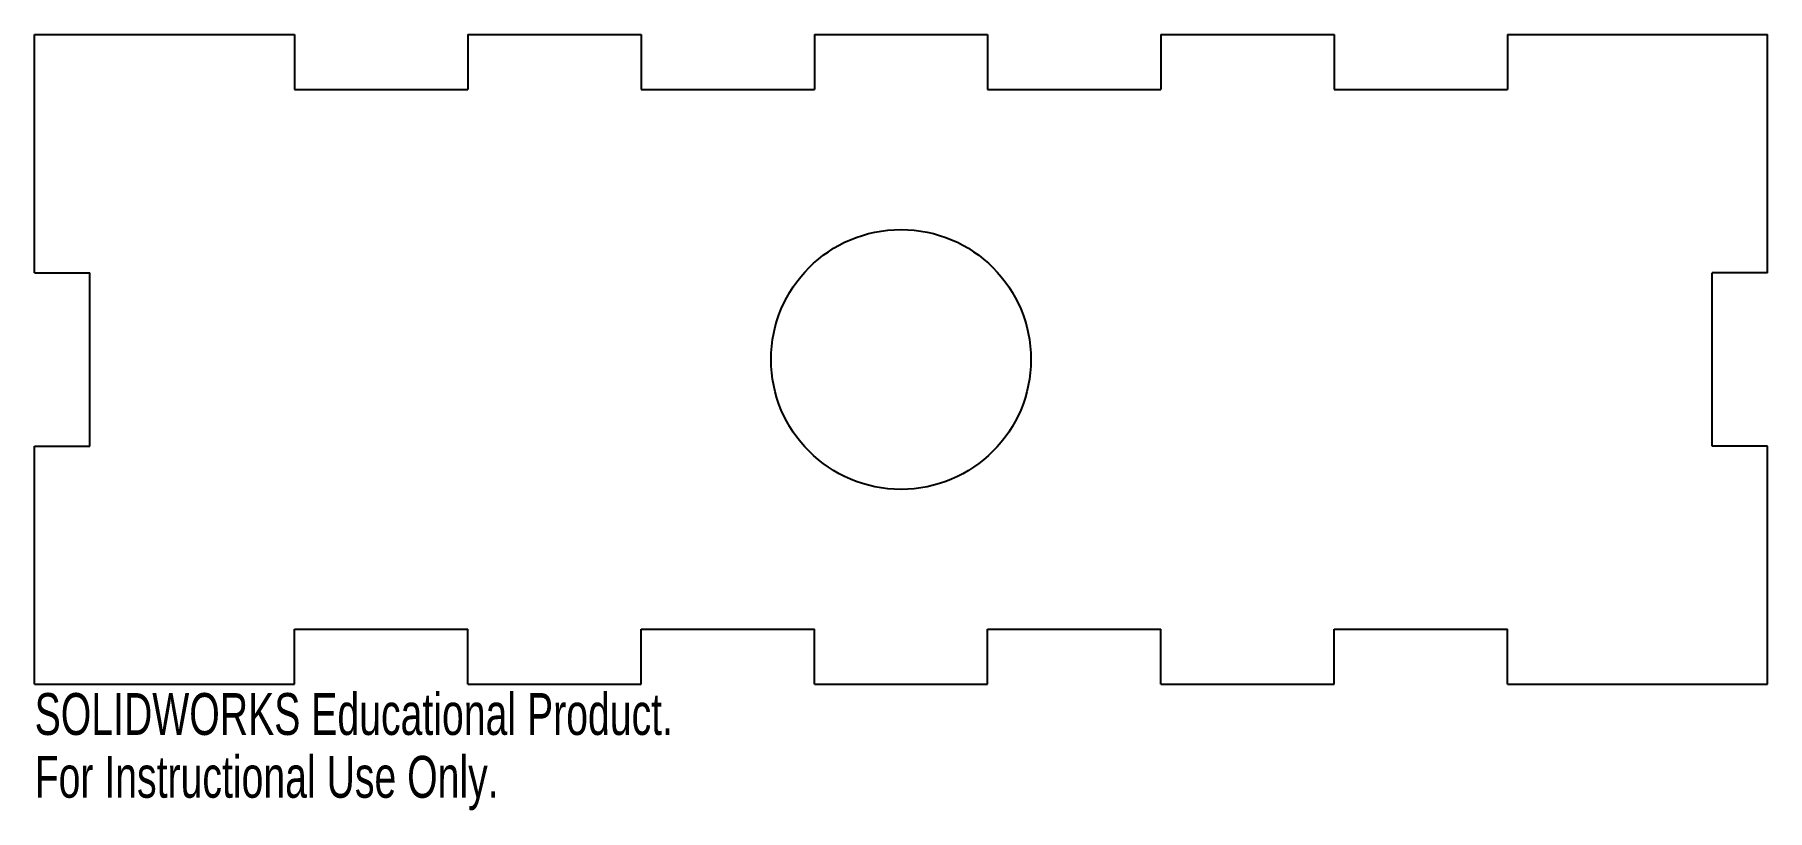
# Model space of a CAD drawing. Header units: millimetres. Extents: x 0 to 200, y -15 to 75.
import ezdxf

# ---------------------------------------------------------------- set-up
doc = ezdxf.new("R2010")
doc.units = ezdxf.units.MM
doc.styles.add('SLDTEXTSTYLE0', font='TXT', dxfattribs={"width": 0.7})

msp = doc.modelspace()

# ---------------------------------------------------------------- linework, layer by layer
at = {"color": 7, "linetype": 'Continuous', "lineweight": 25}
for p, q in [((0, 75), (30, 75)), ((0, 47.5), (0, 75)), ((30, 75), (30, 68.65)), ((50, 75), (70, 75)), ((50, 75), (50, 68.65)), ((70, 75), (70, 68.65)), ((90, 75), (110, 75)), ((90, 75), (90, 68.65)), ((110, 75), (110, 68.65)), ((130, 75), (150, 75)), ((130, 75), (130, 68.65)), ((150, 75), (150, 68.65)), ((170, 75), (200, 75)), ((170, 75), (170, 68.65)), ((200, 47.5), (200, 75)), ((30, 68.65), (50, 68.65)), ((70, 68.65), (90, 68.65)), ((110, 68.65), (130, 68.65)), ((150, 68.65), (170, 68.65)), ((0, 47.5), (6.35, 47.5)), ((6.35, 27.5), (6.35, 47.5)), ((193.65, 27.5), (193.65, 47.5)), ((200, 47.5), (193.65, 47.5)), ((0, 27.5), (6.35, 27.5)), ((0, 0), (0, 27.5)), ((200, 27.5), (193.65, 27.5)), ((200, 0), (200, 27.5)), ((30, 0), (30, 6.35)), ((30, 6.35), (50, 6.35)), ((50, 0), (50, 6.35)), ((70, 0), (70, 6.35)), ((70, 6.35), (90, 6.35)), ((90, 0), (90, 6.35)), ((110, 0), (110, 6.35)), ((110, 6.35), (130, 6.35)), ((130, 0), (130, 6.35)), ((150, 0), (150, 6.35)), ((150, 6.35), (170, 6.35)), ((170, 0), (170, 6.35)), ((0, 0), (30, 0)), ((50, 0), (70, 0)), ((90, 0), (110, 0)), ((130, 0), (150, 0)), ((170, 0), (200, 0))]:
    msp.add_line(p, q, dxfattribs=at)
msp.add_circle((100, 37.5), 15, dxfattribs=at)

# ---------------------------------------------------------------- texts
at = {"color": 7, "linetype": 'Continuous', "char_height": 4.8336, "attachment_point": 1, "style": 'SLDTEXTSTYLE0'}
for s, insert in [('SOLIDWORKS Educational Product.', (0, -1.02)), ('For Instructional Use Only.', (0, -8.27))]:
    msp.add_mtext(s, dxfattribs=dict(at, insert=insert))

doc.saveas('drawing.dxf')
